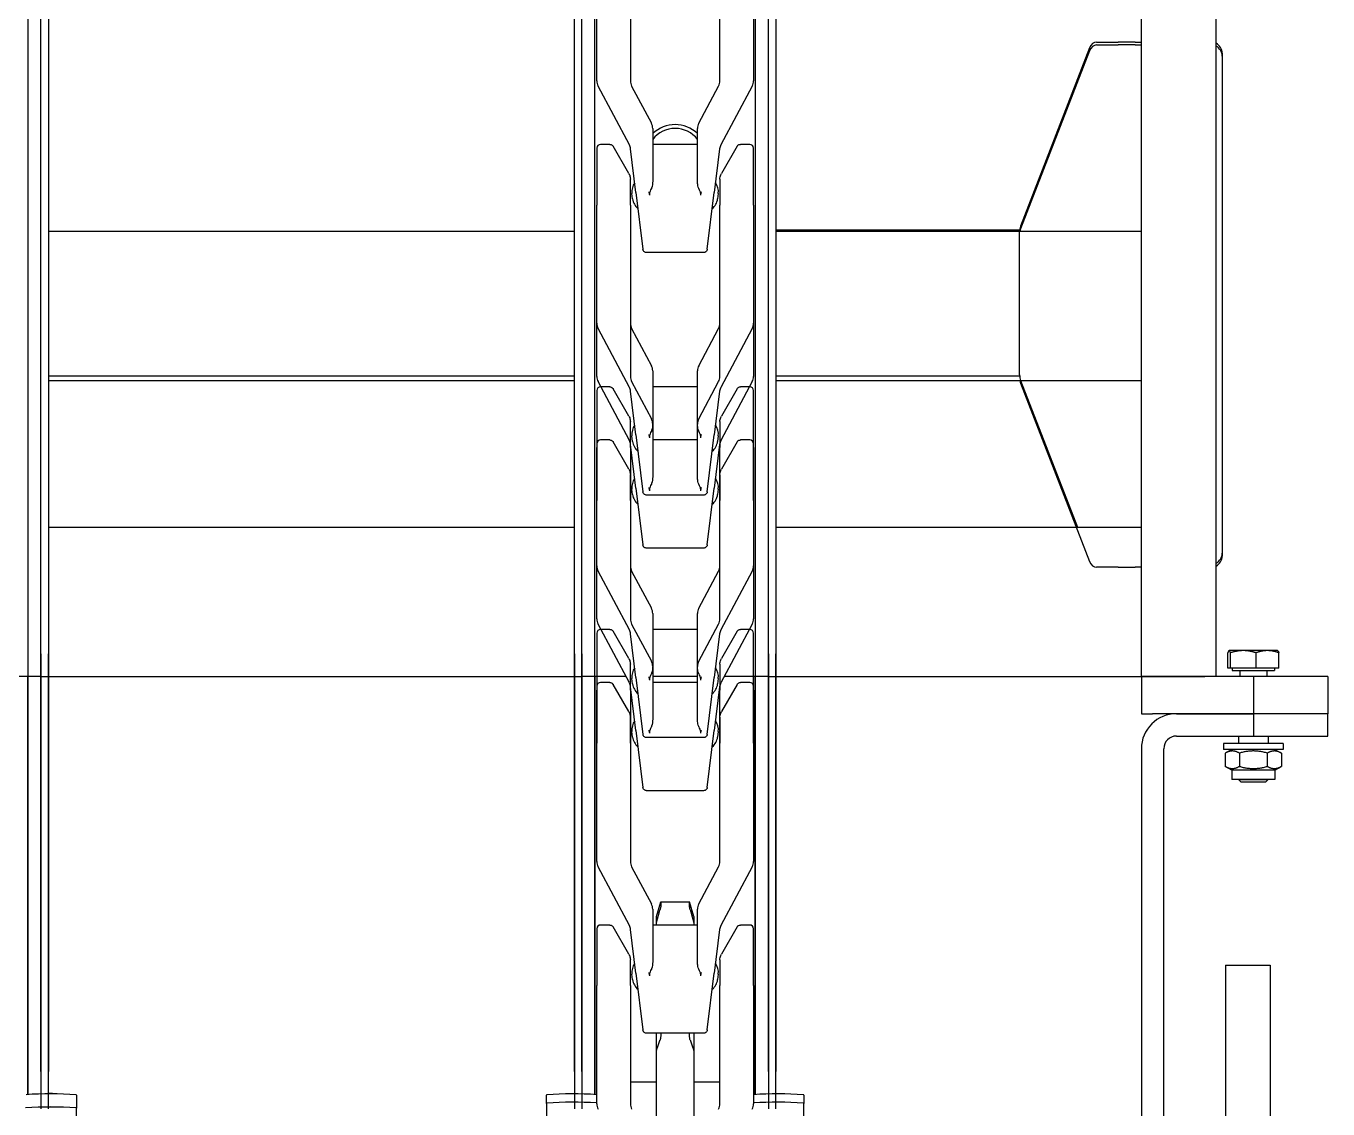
# Model space of a CAD drawing. Extents: x -3873 to 164127, y 7129 to 96529.
# Drawn here: x 43170.5 to 43519.5, y 38442.8 to 38733 of the extents above; entities that cross this region are included whole.
import ezdxf

# ---------------------------------------------------------------- set-up
doc = ezdxf.new("R2010")
doc.units = 0
doc.layers.add('LAYOUT', color=90, linetype='CONTINUOUS')
doc.layers.add('LAYOUT-KROMEKA', color=1, linetype='CONTINUOUS')

# ---------------------------------------------------------------- blocks, each defined once
blk = doc.blocks.new('A$Ccf7c2aec')
at = {"layer": 'LAYOUT-KROMEKA'}
for p, q in [((281.4, 574.6), (281.4, 582.89)), ((1840.63, 574.6), (169.51, 574.6)), ((169.51, 574.6), (281.4, 574.6)), ((281.4, 571.1), (281.4, 574.6)), ((287.4, 571.1), (165.51, 571.1)), ((165.51, 569.1), (287.4, 569.1)), ((175.51, 571.1), (1836.63, 571.1)), ((1836.63, 569.1), (175.51, 569.1)), ((281.4, 571.1), (287.4, 571.1)), ((281.4, 571.1), (281.4, 569.1)), ((281.4, 569.1), (281.4, 428.1)), ((287.4, 569.1), (281.4, 569.1)), ((321.4, 569.1), (321.4, 428.1)), ((360.63, 428.1), (360.63, 569.1)), ((361.84, 428.1), (361.84, 569.1)), ((400.63, 428.1), (400.63, 569.1)), ((104.84, 561.6), (165.67, 561.6)), ((169.16, 561.6), (165.67, 561.6)), ((166.94, 435.6), (104.84, 435.6)), ((166.94, 435.6), (169.16, 435.6)), ((287.4, 428.1), (165.51, 428.1)), ((287.4, 426.1), (165.51, 426.1)), ((175.51, 428.1), (1836.63, 428.1)), ((175.51, 426.1), (1836.63, 426.1)), ((281.4, 428.1), (287.4, 428.1)), ((281.4, 428.1), (281.4, 426.1)), ((287.4, 426.1), (281.4, 426.1)), ((281.4, 422.6), (281.4, 426.1)), ((169.51, 422.6), (1840.63, 422.6)), ((281.4, 422.6), (169.51, 422.6)), ((281.4, 414.31), (281.4, 422.6)), ((166.8, 422.1), (198.5, 422.1)), ((213.75, 422.1), (198.5, 422.1)), ((214.62, 413.36), (230.39, 421.75)), ((214.75, 418.59), (214.75, 421.1)), ((231.8, 422.1), (263.5, 422.1)), ((246.03, 422.1), (277.73, 422.1)), ((278.75, 422.1), (263.5, 422.1)), ((292.98, 422.1), (277.73, 422.1)), ((279.62, 413.36), (295.39, 421.75)), ((279.75, 418.59), (279.75, 421.1)), ((293.85, 413.36), (309.62, 421.75)), ((293.98, 418.59), (293.98, 421.1)), ((296.8, 422.1), (328.5, 422.1)), ((311.03, 422.1), (342.73, 422.1)), ((343.75, 422.1), (328.5, 422.1)), ((357.98, 422.1), (342.73, 422.1)), ((344.62, 413.36), (360.39, 421.75)), ((344.75, 418.59), (344.75, 421.1)), ((358.85, 413.36), (374.62, 421.75)), ((358.98, 418.59), (358.98, 421.1)), ((361.8, 422.1), (393.5, 422.1)), ((376.03, 422.1), (407.73, 422.1)), ((422.98, 422.1), (407.73, 422.1)), ((423.85, 413.36), (439.62, 421.75)), ((423.98, 418.59), (423.98, 421.1)), ((441.03, 422.1), (472.73, 422.1)), ((206.95, 413.5), (214.25, 417.72)), ((271.95, 413.5), (279.25, 417.72)), ((286.18, 413.5), (293.48, 417.72)), ((336.95, 413.5), (344.25, 417.72)), ((351.18, 413.5), (358.48, 417.72)), ((416.18, 413.5), (423.48, 417.72)), ((198.5, 413.1), (166.8, 413.1)), ((172.75, 413.1), (172.75, 406.1)), ((198.5, 413.1), (205.45, 413.1)), ((200.13, 412.49), (201.61, 412.67)), ((201.88, 411.6), (213.57, 413.03)), ((230.39, 412.75), (220.43, 407.45)), ((263.5, 413.1), (231.8, 413.1)), ((277.73, 413.1), (246.03, 413.1)), ((263.5, 413.1), (270.45, 413.1)), ((265.13, 412.49), (266.61, 412.67)), ((266.88, 411.6), (278.57, 413.03)), ((277.73, 413.1), (284.68, 413.1)), ((279.36, 412.49), (280.84, 412.67)), ((281.11, 411.6), (292.81, 413.03)), ((295.39, 412.75), (285.43, 407.45)), ((328.5, 413.1), (296.8, 413.1)), ((309.62, 412.75), (299.66, 407.45)), ((342.73, 413.1), (311.03, 413.1)), ((328.5, 413.1), (335.45, 413.1)), ((330.13, 412.49), (331.61, 412.67)), ((331.88, 411.6), (343.57, 413.03)), ((342.73, 413.1), (349.68, 413.1)), ((344.36, 412.49), (345.84, 412.67)), ((346.11, 411.6), (357.81, 413.03)), ((360.39, 412.75), (350.43, 407.45)), ((393.5, 413.1), (361.8, 413.1)), ((374.62, 412.75), (364.66, 407.45)), ((407.73, 413.1), (376.03, 413.1)), ((407.73, 413.1), (414.68, 413.1)), ((409.36, 412.49), (410.84, 412.67)), ((411.11, 411.6), (422.81, 413.03)), ((439.62, 412.75), (429.66, 407.45)), ((472.73, 413.1), (441.03, 413.1)), ((185.75, 393.47), (185.75, 408.73)), ((201.88, 411.6), (186.63, 409.73)), ((250.75, 393.47), (250.75, 408.73)), ((266.88, 411.6), (251.63, 409.73)), ((264.98, 393.47), (264.98, 408.73)), ((281.11, 411.6), (265.86, 409.73)), ((315.75, 393.47), (315.75, 408.73)), ((331.88, 411.6), (316.63, 409.73)), ((329.98, 393.47), (329.98, 408.73)), ((346.11, 411.6), (330.86, 409.73)), ((394.98, 393.47), (394.98, 408.73)), ((411.11, 411.6), (395.86, 409.73)), ((163.04, 406.1), (178.13, 406.1)), ((178.13, 406.1), (181.14, 406.1)), ((181.14, 406.1), (185.75, 406.1)), ((185.75, 404.95), (185.05, 404.95)), ((219.02, 407.1), (204.9, 407.1)), ((214.75, 395.1), (214.75, 407.1)), ((214.75, 406.1), (215.39, 406.1)), ((215.39, 406.1), (217, 406.1)), ((217, 406.1), (221, 404.95)), ((221, 404.95), (219.7, 404.95)), ((221, 404.95), (221, 397.25)), ((284.02, 407.1), (269.9, 407.1)), ((279.75, 395.1), (279.75, 407.1)), ((281.4, 395.1), (281.4, 407.1)), ((298.25, 407.1), (284.13, 407.1)), ((293.98, 395.1), (293.98, 407.1)), ((349.02, 407.1), (334.9, 407.1)), ((344.75, 395.1), (344.75, 407.1)), ((363.25, 407.1), (349.13, 407.1)), ((358.98, 395.1), (358.98, 407.1)), ((428.25, 407.1), (414.13, 407.1)), ((423.98, 395.1), (423.98, 407.1)), ((178.13, 396.1), (163.04, 396.1)), ((172.75, 396.1), (172.75, 389.1)), ((181.14, 396.1), (178.13, 396.1)), ((185.75, 396.1), (181.14, 396.1)), ((185.05, 397.25), (185.75, 397.25)), ((204.9, 395.1), (219.02, 395.1)), ((215.39, 396.1), (214.75, 396.1)), ((217, 396.1), (215.39, 396.1)), ((217, 396.1), (221, 397.25)), ((219.7, 397.25), (221, 397.25)), ((220.43, 394.75), (230.39, 389.45)), ((269.9, 395.1), (284.02, 395.1)), ((284.13, 395.1), (298.25, 395.1)), ((285.43, 394.75), (295.39, 389.45)), ((299.66, 394.75), (309.62, 389.45)), ((334.9, 395.1), (349.02, 395.1)), ((349.13, 395.1), (363.25, 395.1)), ((350.43, 394.75), (360.39, 389.45)), ((364.66, 394.75), (374.62, 389.45)), ((414.13, 395.1), (428.25, 395.1)), ((429.66, 394.75), (439.62, 389.45)), ((186.63, 392.47), (201.88, 390.6)), ((251.63, 392.47), (266.88, 390.6)), ((265.86, 392.47), (281.11, 390.6)), ((316.63, 392.47), (331.88, 390.6)), ((330.86, 392.47), (346.11, 390.6)), ((395.86, 392.47), (411.11, 390.6)), ((166.8, 389.1), (198.5, 389.1)), ((205.45, 389.1), (198.5, 389.1)), ((201.61, 389.53), (200.13, 389.71)), ((213.57, 389.17), (201.88, 390.6)), ((214.25, 384.48), (206.95, 388.7)), ((230.39, 380.45), (214.62, 388.84)), ((231.8, 389.1), (263.5, 389.1)), ((246.03, 389.1), (277.73, 389.1)), ((270.45, 389.1), (263.5, 389.1)), ((266.61, 389.53), (265.13, 389.71)), ((278.57, 389.17), (266.88, 390.6)), ((279.25, 384.48), (271.95, 388.7)), ((284.68, 389.1), (277.73, 389.1)), ((280.84, 389.53), (279.36, 389.71)), ((295.39, 380.45), (279.62, 388.84)), ((292.81, 389.17), (281.11, 390.6)), ((281.4, 379.6), (281.4, 387.89)), ((293.48, 384.48), (286.18, 388.7)), ((309.62, 380.45), (293.85, 388.84)), ((296.8, 389.1), (328.5, 389.1)), ((311.03, 389.1), (342.73, 389.1)), ((335.45, 389.1), (328.5, 389.1)), ((331.61, 389.53), (330.13, 389.71)), ((343.57, 389.17), (331.88, 390.6)), ((344.25, 384.48), (336.95, 388.7)), ((349.68, 389.1), (342.73, 389.1)), ((345.84, 389.53), (344.36, 389.71)), ((360.39, 380.45), (344.62, 388.84)), ((357.81, 389.17), (346.11, 390.6)), ((358.48, 384.48), (351.18, 388.7)), ((374.62, 380.45), (358.85, 388.84)), ((361.8, 389.1), (393.5, 389.1)), ((376.03, 389.1), (407.73, 389.1)), ((414.68, 389.1), (407.73, 389.1)), ((410.84, 389.53), (409.36, 389.71)), ((422.81, 389.17), (411.11, 390.6)), ((423.48, 384.48), (416.18, 388.7)), ((439.62, 380.45), (423.85, 388.84)), ((441.03, 389.1), (472.73, 389.1)), ((214.75, 381.1), (214.75, 383.61)), ((279.75, 381.1), (279.75, 383.61)), ((293.98, 381.1), (293.98, 383.61)), ((344.75, 381.1), (344.75, 383.61)), ((358.98, 381.1), (358.98, 383.61)), ((423.98, 381.1), (423.98, 383.61)), ((198.5, 380.1), (166.8, 380.1)), ((1840.63, 379.6), (169.51, 379.6)), ((169.51, 379.6), (281.4, 379.6)), ((198.5, 380.1), (213.75, 380.1)), ((263.5, 380.1), (231.8, 380.1)), ((277.73, 380.1), (246.03, 380.1)), ((263.5, 380.1), (278.75, 380.1)), ((277.73, 380.1), (292.98, 380.1)), ((281.4, 376.1), (281.4, 379.6)), ((328.5, 380.1), (296.8, 380.1)), ((342.73, 380.1), (311.03, 380.1)), ((328.5, 380.1), (343.75, 380.1)), ((342.73, 380.1), (357.98, 380.1)), ((393.5, 380.1), (361.8, 380.1)), ((407.73, 380.1), (376.03, 380.1)), ((407.73, 380.1), (422.98, 380.1)), ((472.73, 380.1), (441.03, 380.1)), ((287.4, 376.1), (165.51, 376.1)), ((165.51, 374.1), (287.4, 374.1)), ((175.51, 376.1), (1836.63, 376.1)), ((1836.63, 374.1), (175.51, 374.1)), ((281.4, 376.1), (287.4, 376.1)), ((281.4, 376.1), (281.4, 374.1)), ((281.4, 374.1), (281.4, 276.1)), ((287.4, 374.1), (281.4, 374.1)), ((321.4, 374.1), (321.4, 276.1)), ((360.63, 276.1), (360.63, 374.1)), ((361.84, 308.73), (361.84, 374.1)), ((400.63, 276.1), (400.63, 374.1)), ((400.96, 308.73), (400.96, 374.1)), ((104.84, 366.6), (166.94, 366.6)), ((169.16, 366.6), (166.94, 366.6)), ((359.96, 308.48), (312.19, 290.01)), ((360.73, 308.48), (321.4, 293.27)), ((362.17, 308.74), (400.63, 308.74)), ((449.07, 290.01), (401.31, 308.48)), ((449.84, 290.01), (402.07, 308.48)), ((310.63, 282.33), (310.63, 288.15)), ((450.63, 288.15), (450.63, 282.33)), ((451.4, 288.15), (451.4, 282.33)), ((310.63, 282.33), (310.63, 277.81)), ((450.63, 277.81), (450.63, 282.33)), ((451.4, 277.81), (451.4, 282.33)), ((262, 276.1), (22, 276.1)), ((281.4, 276.1), (271.4, 276.1)), ((271.4, 276.1), (271.4, 273.1)), ((281.4, 276.1), (1830.63, 276.1)), ((281.4, 273.1), (281.4, 276.1)), ((281.4, 276.1), (281.4, 273.1)), ((310.63, 276.1), (310.63, 277.81)), ((450.63, 277.81), (450.63, 276.1)), ((451.4, 277.81), (451.4, 276.1)), ((271.4, 246.1), (271.4, 273.1)), ((281.4, 273.1), (281.4, 259.1)), ((281.4, 246.1), (281.4, 273.1)), ((22, 270.1), (262, 270.1)), ((265.4, 266.7), (265.4, 246.1)), ((271.4, 266.7), (271.4, 246.1)), ((281.4, 256.1), (1830.63, 256.1)), ((204, 253.6), (161, 253.6)), ((204, 253.6), (204, 241.6)), ((253.8, 240.3), (253.8, 251.9)), ((256.3, 251.9), (253.8, 251.9)), ((256.3, 251.9), (257.28, 253.61)), ((256.3, 240.3), (256.3, 251.9)), ((260.82, 253.61), (257.28, 253.61)), ((261.8, 251.9), (260.82, 253.61)), ((261.8, 238.1), (261.8, 254.1)), ((263.4, 254.1), (261.8, 254.1)), ((263.4, 238.1), (263.4, 254.1)), ((283, 251.8), (283, 240.4)), ((283.6, 251.8), (283, 251.8)), ((283.6, 252.21), (283.6, 252.93)), ((283.6, 252.93), (287.72, 252.93)), ((283.6, 252.21), (287.72, 252.21)), ((283.6, 245.38), (283.6, 252.21)), ((288.3, 252.6), (288.28, 252.63)), ((288.3, 252.57), (288.3, 252.6)), ((288.3, 248.79), (288.3, 252.57)), ((447.63, 254.46), (313.63, 254.46)), ((448.4, 254.46), (314.4, 254.46)), ((253, 249.33), (253.77, 250.1)), ((253, 242.87), (253, 249.33)), ((253.77, 250.1), (253.77, 242.1)), ((253.8, 250.1), (253.77, 250.1)), ((260.82, 249.85), (257.28, 249.85)), ((265.4, 250.1), (263.4, 250.1)), ((283, 249.76), (281.4, 249.76)), ((288.3, 242.32), (288.3, 248.79)), ((265.4, 246.1), (265.4, 226.1)), ((271.4, 246.1), (265.4, 246.1)), ((281.4, 246.1), (271.4, 246.1)), ((271.4, 226.1), (271.4, 246.1)), ((271.4, 226.1), (271.4, 246.1)), ((281.4, 226.1), (281.4, 246.1)), ((283.6, 245.38), (287.72, 245.38)), ((283.6, 239.27), (283.6, 245.38)), ((204, 241.6), (161, 241.6)), ((253, 242.87), (253.77, 242.1)), ((253.8, 242.1), (253.77, 242.1)), ((260.82, 242.35), (257.28, 242.35)), ((265.4, 242.1), (263.4, 242.1)), ((283, 242.44), (281.4, 242.44)), ((288.3, 239.6), (288.3, 242.32)), ((256.3, 240.3), (253.8, 240.3)), ((256.3, 240.3), (257.28, 238.59)), ((260.82, 238.59), (257.28, 238.59)), ((261.8, 240.3), (260.82, 238.59)), ((263.4, 238.1), (261.8, 238.1)), ((283.6, 240.4), (283, 240.4)), ((283.6, 239.27), (287.72, 239.27)), ((288.3, 239.6), (288.28, 239.57)), ((265.4, 226.1), (271.4, 226.1)), ((281.4, 226.1), (271.4, 226.1))]:
    blk.add_line(p, q, dxfattribs=at)
for centre, radius, start, end in [((71.38, 568.6), 98.12, 355.9636, 3.7982), ((169.16, 561.7), 0.1, 270, 355.9636), ((169.16, 435.5), 0.1, 4.0364, 90), ((71.38, 428.6), 98.12, 356.2018, 4.0364), ((166.8, 419.1), 3, 90, 118), ((213.75, 421.1), 1, 0, 90), ((231.8, 419.1), 3, 90, 118), ((278.75, 421.1), 1, 0, 90), ((292.98, 421.1), 1, 0, 90), ((296.8, 419.1), 3, 90, 118), ((311.03, 419.1), 3, 90, 118), ((343.75, 421.1), 1, 0, 90), ((357.98, 421.1), 1, 0, 90), ((361.8, 419.1), 3, 90, 118), ((376.03, 419.1), 3, 90, 118), ((422.98, 421.1), 1, 0, 90), ((441.03, 419.1), 3, 90, 118), ((166.8, 410.1), 3, 90, 118), ((200.61, 408.52), 4, 96.9958, 140.527), ((202.09, 408.7), 4, 53.4646, 96.9958), ((213.21, 416.01), 3, 276.9958, 298), ((231.8, 410.1), 3, 90, 118), ((265.61, 408.52), 4, 96.9958, 140.527), ((267.09, 408.7), 4, 53.4646, 96.9958), ((279.85, 408.52), 4, 96.9958, 140.527), ((278.21, 416.01), 3, 276.9958, 298), ((281.33, 408.7), 4, 53.4646, 96.9958), ((292.44, 416.01), 3, 276.9958, 298), ((296.8, 410.1), 3, 90, 118), ((311.03, 410.1), 3, 90, 118), ((330.61, 408.52), 4, 96.9958, 140.527), ((332.09, 408.7), 4, 53.4646, 96.9958), ((344.85, 408.52), 4, 96.9958, 140.527), ((343.21, 416.01), 3, 276.9958, 298), ((346.33, 408.7), 4, 53.4646, 96.9958), ((357.44, 416.01), 3, 276.9958, 298), ((361.8, 410.1), 3, 90, 118), ((376.03, 410.1), 3, 90, 118), ((409.85, 408.52), 4, 96.9958, 140.527), ((411.33, 408.7), 4, 53.4646, 96.9958), ((422.44, 416.01), 3, 276.9958, 298), ((441.03, 410.1), 3, 90, 118), ((219.02, 410.1), 3, 270, 298), ((284.02, 410.1), 3, 270, 298), ((298.25, 410.1), 3, 270, 298), ((349.02, 410.1), 3, 270, 298), ((363.25, 410.1), 3, 270, 298), ((420.63, 401.1), 7.62, 308.0567, 51.9433), ((420.63, 401.1), 8.65, 316.0809, 43.9191), ((428.25, 410.1), 3, 270, 298), ((219.02, 392.1), 3, 62, 90), ((284.02, 392.1), 3, 62, 90), ((298.25, 392.1), 3, 62, 90), ((349.02, 392.1), 3, 62, 90), ((363.25, 392.1), 3, 62, 90), ((428.25, 392.1), 3, 62, 90), ((200.61, 393.68), 4, 219.473, 263.0042), ((265.61, 393.68), 4, 219.473, 263.0042), ((279.85, 393.68), 4, 219.473, 263.0042), ((330.61, 393.68), 4, 219.473, 263.0042), ((344.85, 393.68), 4, 219.473, 263.0042), ((409.85, 393.68), 4, 219.473, 263.0042), ((166.8, 392.1), 3, 242, 270), ((202.09, 393.5), 4, 263.0042, 306.5354), ((213.21, 386.19), 3, 62, 83.0042), ((231.8, 392.1), 3, 242, 270), ((267.09, 393.5), 4, 263.0042, 306.5354), ((278.21, 386.19), 3, 62, 83.0042), ((281.33, 393.5), 4, 263.0042, 306.5354), ((292.44, 386.19), 3, 62, 83.0042), ((296.8, 392.1), 3, 242, 270), ((311.03, 392.1), 3, 242, 270), ((332.09, 393.5), 4, 263.0042, 306.5354), ((343.21, 386.19), 3, 62, 83.0042), ((346.33, 393.5), 4, 263.0042, 306.5354), ((357.44, 386.19), 3, 62, 83.0042), ((361.8, 392.1), 3, 242, 270), ((376.03, 392.1), 3, 242, 270), ((411.33, 393.5), 4, 263.0042, 306.5354), ((422.44, 386.19), 3, 62, 83.0042), ((441.03, 392.1), 3, 242, 270), ((166.8, 383.1), 3, 242, 270), ((213.75, 381.1), 1, 270, 0), ((231.8, 383.1), 3, 242, 270), ((278.75, 381.1), 1, 270, 0), ((292.98, 381.1), 1, 270, 0), ((296.8, 383.1), 3, 242, 270), ((311.03, 383.1), 3, 242, 270), ((343.75, 381.1), 1, 270, 0), ((357.98, 381.1), 1, 270, 0), ((361.8, 383.1), 3, 242, 270), ((376.03, 383.1), 3, 242, 270), ((422.98, 381.1), 1, 270, 0), ((441.03, 383.1), 3, 242, 270), ((71.38, 373.6), 98.12, 355.9636, 3.7982), ((169.16, 366.7), 0.1, 270, 355.9636), ((262, 266.7), 9.4, 0, 90), ((262, 266.7), 3.4, 0, 90), ((313.63, 257.46), 3, 206.9534, 270), ((314.4, 257.46), 3, 206.9534, 270), ((447.63, 257.46), 3, 270, 333.0466), ((448.4, 257.46), 3, 270, 333.0466)]:
    blk.add_arc(centre, radius, start, end, dxfattribs=at)
for centre, major_axis, ratio, start_param, end_param in [((78.49, 568.6), (0, 98.12), 0.891583, 4.641941, 4.780522), ((78.49, 568.6), (0, -98.13), 0.891583, 1.500348, 1.638929), ((165.31, 568.6), (0, -4.82), 0.891583, 1.340161, 1.801431), ((165.67, 561.7), (0, -0.1), 0.891583, 0, 1.500348), ((165.67, 561.7), (-0.0079, -0.0996), 0.892606, 0.070448, 1.570796), ((166.94, 435.5), (0, 0.1), 0.931065, 4.782837, 6.283185), ((166.94, 435.5), (-0.0076, 0.0997), 0.931726, 4.712389, 6.212737), ((75.9, 428.6), (0, -98.13), 0.931065, 1.504506, 1.641245), ((75.9, 428.6), (0, 98.13), 0.931065, 4.646098, 4.782837), ((75.9, 373.6), (0, 98.12), 0.931065, 4.641941, 4.77868), ((75.9, 373.6), (0, -98.12), 0.931065, 1.500348, 1.637087), ((166.94, 366.7), (0, -0.1), 0.931065, 0, 1.500348), ((166.94, 366.7), (-0.0076, -0.0997), 0.931726, 0.070448, 1.570796), ((361.4, 306.62), (3, 0), 0.707107, 1.829285, 2.071318), ((362.17, 306.62), (3, 0), 0.707107, 1.570796, 2.071318), ((400.63, 306.62), (3, 0), 0.707107, 1.070274, 1.570796), ((399.87, 306.62), (3, 0), 0.707107, 1.070274, 1.312307), ((313.63, 288.15), (-3, 0), 0.707107, 5.212911, 6.283185), ((447.63, 288.15), (3, 0), 0.707107, 0, 1.070274), ((448.4, 288.15), (3, 0), 0.707107, 0, 1.070274)]:
    blk.add_ellipse(centre, major_axis=major_axis, ratio=ratio, start_param=start_param, end_param=end_param, dxfattribs=at)
for points, knots in [([(214.75, 418.59), (214.75, 418.48), (214.73, 418.36), (214.66, 418.16), (214.61, 418.06), (214.48, 417.89), (214.39, 417.81), (214.29, 417.74), (214.27, 417.73), (214.25, 417.72)], [0.0000243, 0.0000243, 0.0000243, 0.0000243, 0.0328926, 0.0328926, 0.0653838, 0.0653838, 0.0978897, 0.0978897, 0.1042618, 0.1042618, 0.1042618, 0.1042618]), ([(279.75, 418.59), (279.75, 418.48), (279.73, 418.36), (279.66, 418.16), (279.61, 418.06), (279.48, 417.89), (279.39, 417.81), (279.29, 417.74), (279.27, 417.73), (279.25, 417.72)], [0.0000243, 0.0000243, 0.0000243, 0.0000243, 0.0328926, 0.0328926, 0.0653838, 0.0653838, 0.0978897, 0.0978897, 0.1042618, 0.1042618, 0.1042618, 0.1042618]), ([(293.98, 418.59), (293.98, 418.48), (293.96, 418.36), (293.89, 418.16), (293.84, 418.06), (293.71, 417.89), (293.63, 417.81), (293.52, 417.74), (293.5, 417.73), (293.48, 417.72)], [0.0000243, 0.0000243, 0.0000243, 0.0000243, 0.0328926, 0.0328926, 0.0653838, 0.0653838, 0.0978897, 0.0978897, 0.1042618, 0.1042618, 0.1042618, 0.1042618]), ([(344.75, 418.59), (344.75, 418.48), (344.73, 418.36), (344.66, 418.16), (344.61, 418.06), (344.48, 417.89), (344.39, 417.81), (344.29, 417.74), (344.27, 417.73), (344.25, 417.72)], [0.0000243, 0.0000243, 0.0000243, 0.0000243, 0.0328926, 0.0328926, 0.0653838, 0.0653838, 0.0978897, 0.0978897, 0.1042618, 0.1042618, 0.1042618, 0.1042618]), ([(358.98, 418.59), (358.98, 418.48), (358.96, 418.36), (358.89, 418.16), (358.84, 418.06), (358.71, 417.89), (358.63, 417.81), (358.52, 417.74), (358.5, 417.73), (358.48, 417.72)], [0.0000243, 0.0000243, 0.0000243, 0.0000243, 0.0328926, 0.0328926, 0.0653838, 0.0653838, 0.0978897, 0.0978897, 0.1042618, 0.1042618, 0.1042618, 0.1042618]), ([(423.98, 418.59), (423.98, 418.48), (423.96, 418.36), (423.89, 418.16), (423.84, 418.06), (423.71, 417.89), (423.63, 417.81), (423.52, 417.74), (423.5, 417.73), (423.48, 417.72)], [0.0000243, 0.0000243, 0.0000243, 0.0000243, 0.0328926, 0.0328926, 0.0653838, 0.0653838, 0.0978897, 0.0978897, 0.1042618, 0.1042618, 0.1042618, 0.1042618]), ([(206.95, 413.5), (206.64, 413.32), (206.29, 413.2), (205.94, 413.14), (205.85, 413.13), (205.75, 413.11), (205.66, 413.11), (205.59, 413.1), (205.52, 413.1), (205.45, 413.1)], [0, 0, 0, 0, 0.684637, 0.684637, 0.684637, 0.86523, 0.86523, 0.86523, 1, 1, 1, 1]), ([(271.95, 413.5), (271.64, 413.32), (271.29, 413.2), (270.94, 413.14), (270.85, 413.13), (270.75, 413.11), (270.66, 413.11), (270.59, 413.1), (270.52, 413.1), (270.45, 413.1)], [0, 0, 0, 0, 0.684637, 0.684637, 0.684637, 0.86523, 0.86523, 0.86523, 1, 1, 1, 1]), ([(286.18, 413.5), (285.87, 413.32), (285.53, 413.2), (285.17, 413.14), (285.08, 413.13), (284.99, 413.11), (284.89, 413.11), (284.82, 413.1), (284.75, 413.1), (284.68, 413.1)], [0, 0, 0, 0, 0.684637, 0.684637, 0.684637, 0.86523, 0.86523, 0.86523, 1, 1, 1, 1]), ([(336.95, 413.5), (336.64, 413.32), (336.29, 413.2), (335.94, 413.14), (335.85, 413.13), (335.75, 413.11), (335.66, 413.11), (335.59, 413.1), (335.52, 413.1), (335.45, 413.1)], [0, 0, 0, 0, 0.684637, 0.684637, 0.684637, 0.86523, 0.86523, 0.86523, 1, 1, 1, 1]), ([(351.18, 413.5), (350.87, 413.32), (350.53, 413.2), (350.17, 413.14), (350.08, 413.13), (349.99, 413.11), (349.89, 413.11), (349.82, 413.1), (349.75, 413.1), (349.68, 413.1)], [0, 0, 0, 0, 0.684637, 0.684637, 0.684637, 0.86523, 0.86523, 0.86523, 1, 1, 1, 1]), ([(416.18, 413.5), (415.87, 413.32), (415.53, 413.2), (415.17, 413.14), (415.08, 413.13), (414.99, 413.11), (414.89, 413.11), (414.82, 413.1), (414.75, 413.1), (414.68, 413.1)], [0, 0, 0, 0, 0.684637, 0.684637, 0.684637, 0.86523, 0.86523, 0.86523, 1, 1, 1, 1]), ([(185.75, 408.73), (185.75, 408.84), (185.77, 408.95), (185.84, 409.16), (185.89, 409.25), (186.02, 409.43), (186.1, 409.5), (186.28, 409.62), (186.38, 409.67), (186.51, 409.7), (186.53, 409.71), (186.57, 409.72), (186.58, 409.72), (186.6, 409.72), (186.6, 409.72), (186.61, 409.72), (186.62, 409.72), (186.62, 409.73), (186.62, 409.73), (186.62, 409.73), (186.63, 409.73), (186.63, 409.73), (186.63, 409.73), (186.63, 409.73), (186.63, 409.73), (186.63, 409.73), (186.63, 409.73), (186.63, 409.73), (186.63, 409.73), (186.63, 409.73), (186.63, 409.73), (186.63, 409.73)], [0.0000031, 0.0000031, 0.0000031, 0.0000031, 0.0324341, 0.0324341, 0.064942, 0.064942, 0.0974473, 0.0974473, 0.1299526, 0.1299526, 0.137103, 0.137103, 0.1406951, 0.1406951, 0.1424933, 0.1424933, 0.1433926, 0.1433926, 0.1438423, 0.1438423, 0.1440672, 0.1440672, 0.1441796, 0.1441796, 0.1442358, 0.1442358, 0.1442639, 0.1442639, 0.144278, 0.144278, 0.1443562, 0.1443562, 0.1443562, 0.1443562]), ([(250.75, 408.73), (250.75, 408.84), (250.77, 408.95), (250.84, 409.16), (250.89, 409.25), (251.02, 409.43), (251.1, 409.5), (251.28, 409.62), (251.38, 409.67), (251.51, 409.7), (251.53, 409.71), (251.57, 409.72), (251.58, 409.72), (251.6, 409.72), (251.6, 409.72), (251.61, 409.72), (251.62, 409.72), (251.62, 409.73), (251.62, 409.73), (251.62, 409.73), (251.63, 409.73), (251.63, 409.73), (251.63, 409.73), (251.63, 409.73), (251.63, 409.73), (251.63, 409.73), (251.63, 409.73), (251.63, 409.73), (251.63, 409.73), (251.63, 409.73), (251.63, 409.73), (251.63, 409.73)], [0.0000031, 0.0000031, 0.0000031, 0.0000031, 0.0324341, 0.0324341, 0.064942, 0.064942, 0.0974473, 0.0974473, 0.1299526, 0.1299526, 0.137103, 0.137103, 0.1406951, 0.1406951, 0.1424933, 0.1424933, 0.1433926, 0.1433926, 0.1438423, 0.1438423, 0.1440672, 0.1440672, 0.1441796, 0.1441796, 0.1442358, 0.1442358, 0.1442639, 0.1442639, 0.144278, 0.144278, 0.14432, 0.14432, 0.14432, 0.14432]), ([(264.98, 408.73), (264.98, 408.84), (265, 408.95), (265.07, 409.16), (265.12, 409.25), (265.25, 409.43), (265.34, 409.5), (265.52, 409.62), (265.62, 409.67), (265.74, 409.7), (265.77, 409.71), (265.8, 409.72), (265.81, 409.72), (265.83, 409.72), (265.84, 409.72), (265.85, 409.72), (265.85, 409.72), (265.85, 409.73), (265.86, 409.73), (265.86, 409.73), (265.86, 409.73), (265.86, 409.73), (265.86, 409.73), (265.86, 409.73), (265.86, 409.73), (265.86, 409.73), (265.86, 409.73), (265.86, 409.73), (265.86, 409.73), (265.86, 409.73), (265.86, 409.73), (265.86, 409.73)], [0.0000031, 0.0000031, 0.0000031, 0.0000031, 0.0324341, 0.0324341, 0.064942, 0.064942, 0.0974473, 0.0974473, 0.1299526, 0.1299526, 0.137103, 0.137103, 0.1406951, 0.1406951, 0.1424933, 0.1424933, 0.1433926, 0.1433926, 0.1438423, 0.1438423, 0.1440672, 0.1440672, 0.1441796, 0.1441796, 0.1442358, 0.1442358, 0.1442639, 0.1442639, 0.144278, 0.144278, 0.1443158, 0.1443158, 0.1443158, 0.1443158]), ([(315.75, 408.73), (315.75, 408.84), (315.77, 408.95), (315.84, 409.16), (315.89, 409.25), (316.02, 409.43), (316.1, 409.5), (316.28, 409.62), (316.38, 409.67), (316.51, 409.7), (316.53, 409.71), (316.57, 409.72), (316.58, 409.72), (316.6, 409.72), (316.6, 409.72), (316.61, 409.72), (316.62, 409.72), (316.62, 409.73), (316.62, 409.73), (316.62, 409.73), (316.63, 409.73), (316.63, 409.73), (316.63, 409.73), (316.63, 409.73), (316.63, 409.73), (316.63, 409.73), (316.63, 409.73), (316.63, 409.73), (316.63, 409.73), (316.63, 409.73), (316.63, 409.73), (316.63, 409.73)], [0.0000031, 0.0000031, 0.0000031, 0.0000031, 0.0324341, 0.0324341, 0.064942, 0.064942, 0.0974473, 0.0974473, 0.1299526, 0.1299526, 0.137103, 0.137103, 0.1406951, 0.1406951, 0.1424933, 0.1424933, 0.1433926, 0.1433926, 0.1438423, 0.1438423, 0.1440672, 0.1440672, 0.1441796, 0.1441796, 0.1442358, 0.1442358, 0.1442639, 0.1442639, 0.144278, 0.144278, 0.144352, 0.144352, 0.144352, 0.144352]), ([(329.98, 408.73), (329.98, 408.84), (330, 408.95), (330.07, 409.16), (330.12, 409.25), (330.25, 409.43), (330.34, 409.5), (330.52, 409.62), (330.62, 409.67), (330.74, 409.7), (330.77, 409.71), (330.8, 409.72), (330.81, 409.72), (330.83, 409.72), (330.84, 409.72), (330.85, 409.72), (330.85, 409.72), (330.85, 409.73), (330.86, 409.73), (330.86, 409.73), (330.86, 409.73), (330.86, 409.73), (330.86, 409.73), (330.86, 409.73), (330.86, 409.73), (330.86, 409.73), (330.86, 409.73), (330.86, 409.73), (330.86, 409.73), (330.86, 409.73), (330.86, 409.73), (330.86, 409.73)], [0.0000031, 0.0000031, 0.0000031, 0.0000031, 0.0324341, 0.0324341, 0.064942, 0.064942, 0.0974473, 0.0974473, 0.1299526, 0.1299526, 0.137103, 0.137103, 0.1406951, 0.1406951, 0.1424933, 0.1424933, 0.1433926, 0.1433926, 0.1438423, 0.1438423, 0.1440672, 0.1440672, 0.1441796, 0.1441796, 0.1442358, 0.1442358, 0.1442639, 0.1442639, 0.144278, 0.144278, 0.1443647, 0.1443647, 0.1443647, 0.1443647]), ([(394.98, 408.73), (394.98, 408.84), (395, 408.95), (395.07, 409.16), (395.12, 409.25), (395.25, 409.43), (395.34, 409.5), (395.52, 409.62), (395.62, 409.67), (395.74, 409.7), (395.77, 409.71), (395.8, 409.72), (395.81, 409.72), (395.83, 409.72), (395.84, 409.72), (395.85, 409.72), (395.85, 409.72), (395.85, 409.73), (395.86, 409.73), (395.86, 409.73), (395.86, 409.73), (395.86, 409.73), (395.86, 409.73), (395.86, 409.73), (395.86, 409.73), (395.86, 409.73), (395.86, 409.73), (395.86, 409.73), (395.86, 409.73), (395.86, 409.73), (395.86, 409.73), (395.86, 409.73)], [0.0000031, 0.0000031, 0.0000031, 0.0000031, 0.0324341, 0.0324341, 0.064942, 0.064942, 0.0974473, 0.0974473, 0.1299526, 0.1299526, 0.137103, 0.137103, 0.1406951, 0.1406951, 0.1424933, 0.1424933, 0.1433926, 0.1433926, 0.1438423, 0.1438423, 0.1440672, 0.1440672, 0.1441796, 0.1441796, 0.1442358, 0.1442358, 0.1442639, 0.1442639, 0.144278, 0.144278, 0.1443394, 0.1443394, 0.1443394, 0.1443394]), ([(185.05, 404.95), (184.94, 404.95), (184.82, 404.96), (184.55, 404.99), (184.42, 405.01), (184.17, 405.06), (184.04, 405.1), (183.9, 405.14), (183.88, 405.15), (183.85, 405.16)], [0.1549528, 0.1549528, 0.1549528, 0.1549528, 0.1932464, 0.1932464, 0.23154, 0.23154, 0.2707227, 0.2707227, 0.2793508, 0.2793508, 0.2793508, 0.2793508]), ([(201.13, 407.88), (201.41, 407.95), (201.69, 408.02), (201.98, 408.09), (201.98, 408.1), (201.99, 408.1), (202, 408.1)], [0, 0, 0, 0, 0.971612, 0.971612, 0.971612, 1, 1, 1, 1]), ([(201.13, 407.88), (201.22, 407.91), (201.3, 407.92), (201.54, 407.92), (201.68, 407.89), (201.94, 407.8), (202.08, 407.75), (202.42, 407.62), (202.63, 407.54), (202.84, 407.46)], [-1.068908, -1.068908, -1.068908, -1.068908, -1.0410443, -1.0410443, -0.9974409, -0.9974409, -0.9538374, -0.9538374, -0.8852676, -0.8852676, -0.8852676, -0.8852676]), ([(204.9, 407.1), (204.32, 407.1), (203.62, 407.21), (202.98, 407.41), (202.91, 407.44), (202.84, 407.46)], [-0.3189368, -0.3189368, -0.3189368, -0.3189368, -0.1295167, -0.1295167, -0.1071311, -0.1071311, -0.1071311, -0.1071311]), ([(219.7, 404.95), (219.67, 404.95), (219.62, 404.96), (219.48, 404.99), (219.38, 405.01), (219.17, 405.06), (219.05, 405.1), (218.89, 405.14), (218.86, 405.15), (218.83, 405.16)], [0.1549528, 0.1549528, 0.1549528, 0.1549528, 0.1932464, 0.1932464, 0.23154, 0.23154, 0.2707227, 0.2707227, 0.2793508, 0.2793508, 0.2793508, 0.2793508]), ([(266.13, 407.88), (266.41, 407.95), (266.69, 408.02), (266.98, 408.09), (266.98, 408.1), (266.99, 408.1), (267, 408.1)], [0, 0, 0, 0, 0.971612, 0.971612, 0.971612, 1, 1, 1, 1]), ([(266.13, 407.88), (266.22, 407.91), (266.3, 407.92), (266.54, 407.92), (266.68, 407.89), (266.94, 407.8), (267.08, 407.75), (267.42, 407.62), (267.63, 407.54), (267.84, 407.46)], [-1.068908, -1.068908, -1.068908, -1.068908, -1.0410443, -1.0410443, -0.9974409, -0.9974409, -0.9538374, -0.9538374, -0.8852676, -0.8852676, -0.8852676, -0.8852676]), ([(269.9, 407.1), (269.32, 407.1), (268.62, 407.21), (267.98, 407.41), (267.91, 407.44), (267.84, 407.46)], [-0.3189368, -0.3189368, -0.3189368, -0.3189368, -0.1295167, -0.1295167, -0.1071311, -0.1071311, -0.1071311, -0.1071311]), ([(280.36, 407.88), (280.64, 407.95), (280.93, 408.02), (281.21, 408.09), (281.22, 408.1), (281.22, 408.1), (281.23, 408.1)], [0, 0, 0, 0, 0.971612, 0.971612, 0.971612, 1, 1, 1, 1]), ([(280.36, 407.88), (280.45, 407.91), (280.54, 407.92), (280.78, 407.92), (280.91, 407.89), (281.18, 407.8), (281.31, 407.75), (281.65, 407.62), (281.86, 407.54), (282.07, 407.46)], [-1.068908, -1.068908, -1.068908, -1.068908, -1.0410443, -1.0410443, -0.9974409, -0.9974409, -0.9538374, -0.9538374, -0.8852676, -0.8852676, -0.8852676, -0.8852676]), ([(284.13, 407.1), (283.56, 407.1), (282.86, 407.21), (282.21, 407.41), (282.14, 407.44), (282.07, 407.46)], [-0.3189368, -0.3189368, -0.3189368, -0.3189368, -0.1295167, -0.1295167, -0.1071311, -0.1071311, -0.1071311, -0.1071311]), ([(331.13, 407.88), (331.41, 407.95), (331.69, 408.02), (331.98, 408.09), (331.98, 408.1), (331.99, 408.1), (332, 408.1)], [0, 0, 0, 0, 0.971612, 0.971612, 0.971612, 1, 1, 1, 1]), ([(331.13, 407.88), (331.22, 407.91), (331.3, 407.92), (331.54, 407.92), (331.68, 407.89), (331.94, 407.8), (332.08, 407.75), (332.42, 407.62), (332.63, 407.54), (332.84, 407.46)], [-1.068908, -1.068908, -1.068908, -1.068908, -1.0410443, -1.0410443, -0.9974409, -0.9974409, -0.9538374, -0.9538374, -0.8852676, -0.8852676, -0.8852676, -0.8852676]), ([(334.9, 407.1), (334.32, 407.1), (333.62, 407.21), (332.98, 407.41), (332.91, 407.44), (332.84, 407.46)], [-0.3189368, -0.3189368, -0.3189368, -0.3189368, -0.1295167, -0.1295167, -0.1071311, -0.1071311, -0.1071311, -0.1071311]), ([(345.36, 407.88), (345.64, 407.95), (345.93, 408.02), (346.21, 408.09), (346.22, 408.1), (346.22, 408.1), (346.23, 408.1)], [0, 0, 0, 0, 0.971612, 0.971612, 0.971612, 1, 1, 1, 1]), ([(345.36, 407.88), (345.45, 407.91), (345.54, 407.92), (345.78, 407.92), (345.91, 407.89), (346.18, 407.8), (346.31, 407.75), (346.65, 407.62), (346.86, 407.54), (347.07, 407.46)], [-1.068908, -1.068908, -1.068908, -1.068908, -1.0410443, -1.0410443, -0.9974409, -0.9974409, -0.9538374, -0.9538374, -0.8852676, -0.8852676, -0.8852676, -0.8852676]), ([(349.13, 407.1), (348.56, 407.1), (347.86, 407.21), (347.21, 407.41), (347.14, 407.44), (347.07, 407.46)], [-0.3189368, -0.3189368, -0.3189368, -0.3189368, -0.1295167, -0.1295167, -0.1071311, -0.1071311, -0.1071311, -0.1071311]), ([(410.36, 407.88), (410.64, 407.95), (410.93, 408.02), (411.21, 408.09), (411.22, 408.1), (411.22, 408.1), (411.23, 408.1)], [0, 0, 0, 0, 0.971612, 0.971612, 0.971612, 1, 1, 1, 1]), ([(410.36, 407.88), (410.45, 407.91), (410.54, 407.92), (410.78, 407.92), (410.91, 407.89), (411.18, 407.8), (411.31, 407.75), (411.65, 407.62), (411.86, 407.54), (412.07, 407.46)], [-1.068908, -1.068908, -1.068908, -1.068908, -1.0410443, -1.0410443, -0.9974409, -0.9974409, -0.9538374, -0.9538374, -0.8852676, -0.8852676, -0.8852676, -0.8852676]), ([(414.13, 407.1), (413.56, 407.1), (412.86, 407.21), (412.21, 407.41), (412.14, 407.44), (412.07, 407.46)], [-0.3189368, -0.3189368, -0.3189368, -0.3189368, -0.1295167, -0.1295167, -0.1071311, -0.1071311, -0.1071311, -0.1071311]), ([(183.85, 397.04), (183.88, 397.05), (183.9, 397.06), (184.04, 397.1), (184.17, 397.14), (184.42, 397.19), (184.55, 397.21), (184.82, 397.24), (184.94, 397.25), (185.05, 397.25)], [0.3355607, 0.3355607, 0.3355607, 0.3355607, 0.3441888, 0.3441888, 0.3833716, 0.3833716, 0.4216652, 0.4216652, 0.4599587, 0.4599587, 0.4599587, 0.4599587]), ([(202.84, 394.74), (202.63, 394.66), (202.42, 394.58), (202.08, 394.45), (201.94, 394.4), (201.68, 394.31), (201.54, 394.28), (201.3, 394.28), (201.22, 394.29), (201.13, 394.32)], [0.8852676, 0.8852676, 0.8852676, 0.8852676, 0.9538374, 0.9538374, 0.9974409, 0.9974409, 1.0410443, 1.0410443, 1.068908, 1.068908, 1.068908, 1.068908]), ([(202.84, 394.74), (202.87, 394.75), (202.91, 394.76), (203.19, 394.86), (203.44, 394.92), (204.05, 395.05), (204.48, 395.1), (204.9, 395.1)], [-0.4553156, -0.4553156, -0.4553156, -0.4553156, -0.4433521, -0.4433521, -0.371047, -0.371047, -0.2439974, -0.2439974, -0.2439974, -0.2439974]), ([(218.83, 397.04), (218.86, 397.05), (218.89, 397.06), (219.05, 397.1), (219.17, 397.14), (219.38, 397.19), (219.48, 397.21), (219.62, 397.24), (219.67, 397.25), (219.7, 397.25)], [0.3355607, 0.3355607, 0.3355607, 0.3355607, 0.3441888, 0.3441888, 0.3833716, 0.3833716, 0.4216652, 0.4216652, 0.4599587, 0.4599587, 0.4599587, 0.4599587]), ([(267.84, 394.74), (267.63, 394.66), (267.42, 394.58), (267.08, 394.45), (266.94, 394.4), (266.68, 394.31), (266.54, 394.28), (266.3, 394.28), (266.22, 394.29), (266.13, 394.32)], [0.8852676, 0.8852676, 0.8852676, 0.8852676, 0.9538374, 0.9538374, 0.9974409, 0.9974409, 1.0410443, 1.0410443, 1.068908, 1.068908, 1.068908, 1.068908]), ([(267.84, 394.74), (267.87, 394.75), (267.91, 394.76), (268.19, 394.86), (268.44, 394.92), (269.05, 395.05), (269.48, 395.1), (269.9, 395.1)], [-0.4553156, -0.4553156, -0.4553156, -0.4553156, -0.4433521, -0.4433521, -0.371047, -0.371047, -0.2439974, -0.2439974, -0.2439974, -0.2439974]), ([(282.07, 394.74), (281.86, 394.66), (281.65, 394.58), (281.31, 394.45), (281.18, 394.4), (280.91, 394.31), (280.78, 394.28), (280.54, 394.28), (280.45, 394.29), (280.36, 394.32)], [0.8852676, 0.8852676, 0.8852676, 0.8852676, 0.9538374, 0.9538374, 0.9974409, 0.9974409, 1.0410443, 1.0410443, 1.068908, 1.068908, 1.068908, 1.068908]), ([(282.07, 394.74), (282.11, 394.75), (282.15, 394.76), (282.43, 394.86), (282.67, 394.92), (283.28, 395.05), (283.71, 395.1), (284.13, 395.1)], [-0.4553156, -0.4553156, -0.4553156, -0.4553156, -0.4433521, -0.4433521, -0.371047, -0.371047, -0.2439974, -0.2439974, -0.2439974, -0.2439974]), ([(332.84, 394.74), (332.63, 394.66), (332.42, 394.58), (332.08, 394.45), (331.94, 394.4), (331.68, 394.31), (331.54, 394.28), (331.3, 394.28), (331.22, 394.29), (331.13, 394.32)], [0.8852676, 0.8852676, 0.8852676, 0.8852676, 0.9538374, 0.9538374, 0.9974409, 0.9974409, 1.0410443, 1.0410443, 1.068908, 1.068908, 1.068908, 1.068908]), ([(332.84, 394.74), (332.87, 394.75), (332.91, 394.76), (333.19, 394.86), (333.44, 394.92), (334.05, 395.05), (334.48, 395.1), (334.9, 395.1)], [-0.4553156, -0.4553156, -0.4553156, -0.4553156, -0.4433521, -0.4433521, -0.371047, -0.371047, -0.2439974, -0.2439974, -0.2439974, -0.2439974]), ([(347.07, 394.74), (346.86, 394.66), (346.65, 394.58), (346.31, 394.45), (346.18, 394.4), (345.91, 394.31), (345.78, 394.28), (345.54, 394.28), (345.45, 394.29), (345.36, 394.32)], [0.8852676, 0.8852676, 0.8852676, 0.8852676, 0.9538374, 0.9538374, 0.9974409, 0.9974409, 1.0410443, 1.0410443, 1.068908, 1.068908, 1.068908, 1.068908]), ([(347.07, 394.74), (347.11, 394.75), (347.15, 394.76), (347.43, 394.86), (347.67, 394.92), (348.28, 395.05), (348.71, 395.1), (349.13, 395.1)], [-0.4553156, -0.4553156, -0.4553156, -0.4553156, -0.4433521, -0.4433521, -0.371047, -0.371047, -0.2439974, -0.2439974, -0.2439974, -0.2439974]), ([(412.07, 394.74), (411.86, 394.66), (411.65, 394.58), (411.31, 394.45), (411.18, 394.4), (410.91, 394.31), (410.78, 394.28), (410.54, 394.28), (410.45, 394.29), (410.36, 394.32)], [0.8852676, 0.8852676, 0.8852676, 0.8852676, 0.9538374, 0.9538374, 0.9974409, 0.9974409, 1.0410443, 1.0410443, 1.068908, 1.068908, 1.068908, 1.068908]), ([(412.07, 394.74), (412.11, 394.75), (412.15, 394.76), (412.43, 394.86), (412.67, 394.92), (413.28, 395.05), (413.71, 395.1), (414.13, 395.1)], [-0.4553156, -0.4553156, -0.4553156, -0.4553156, -0.4433521, -0.4433521, -0.371047, -0.371047, -0.2439974, -0.2439974, -0.2439974, -0.2439974]), ([(186.63, 392.47), (186.57, 392.48), (186.5, 392.5), (186.38, 392.53), (186.33, 392.56), (186.2, 392.63), (186.13, 392.68), (186.01, 392.79), (185.95, 392.86), (185.86, 393), (185.83, 393.07), (185.77, 393.25), (185.75, 393.36), (185.75, 393.47)], [0, 0, 0, 0, 0.0189655, 0.0189655, 0.0372722, 0.0372722, 0.062465, 0.062465, 0.0876578, 0.0876578, 0.1128506, 0.1128506, 0.1444801, 0.1444801, 0.1444801, 0.1444801]), ([(202, 394.1), (201.99, 394.1), (201.98, 394.1), (201.98, 394.11), (201.69, 394.18), (201.41, 394.25), (201.13, 394.32)], [0, 0, 0, 0, 0.028388, 0.028388, 0.028388, 1, 1, 1, 1]), ([(251.63, 392.47), (251.57, 392.48), (251.5, 392.5), (251.38, 392.53), (251.33, 392.56), (251.2, 392.63), (251.13, 392.68), (251.01, 392.79), (250.95, 392.86), (250.86, 393), (250.83, 393.07), (250.77, 393.25), (250.75, 393.36), (250.75, 393.47)], [0, 0, 0, 0, 0.0189655, 0.0189655, 0.0372722, 0.0372722, 0.062465, 0.062465, 0.0876578, 0.0876578, 0.1128506, 0.1128506, 0.1444801, 0.1444801, 0.1444801, 0.1444801]), ([(265.86, 392.47), (265.86, 392.47), (265.86, 392.47), (265.86, 392.47), (265.86, 392.47), (265.86, 392.47), (265.86, 392.47), (265.86, 392.47), (265.86, 392.47), (265.86, 392.47), (265.86, 392.47), (265.85, 392.47), (265.85, 392.47), (265.85, 392.48), (265.84, 392.48), (265.83, 392.48), (265.82, 392.48), (265.8, 392.48), (265.78, 392.49), (265.74, 392.5), (265.71, 392.5), (265.62, 392.53), (265.56, 392.56), (265.43, 392.63), (265.36, 392.68), (265.24, 392.79), (265.19, 392.86), (265.1, 393), (265.06, 393.07), (265, 393.25), (264.98, 393.36), (264.98, 393.47)], [0, 0, 0, 0, 0.0000187, 0.0000187, 0.000056, 0.000056, 0.0001306, 0.0001306, 0.0002799, 0.0002799, 0.0005785, 0.0005785, 0.0011757, 0.0011757, 0.0023699, 0.0023699, 0.0047569, 0.0047569, 0.0095212, 0.0095212, 0.0189714, 0.0189714, 0.037278, 0.037278, 0.0624708, 0.0624708, 0.0876637, 0.0876637, 0.1128565, 0.1128565, 0.144486, 0.144486, 0.144486, 0.144486]), ([(267, 394.1), (266.99, 394.1), (266.98, 394.1), (266.98, 394.11), (266.69, 394.18), (266.41, 394.25), (266.13, 394.32)], [0, 0, 0, 0, 0.028388, 0.028388, 0.028388, 1, 1, 1, 1]), ([(281.23, 394.1), (281.22, 394.1), (281.22, 394.1), (281.21, 394.11), (280.93, 394.18), (280.64, 394.25), (280.36, 394.32)], [0, 0, 0, 0, 0.028388, 0.028388, 0.028388, 1, 1, 1, 1]), ([(316.63, 392.47), (316.57, 392.48), (316.5, 392.5), (316.38, 392.53), (316.33, 392.56), (316.2, 392.63), (316.13, 392.68), (316.01, 392.79), (315.95, 392.86), (315.86, 393), (315.83, 393.07), (315.77, 393.25), (315.75, 393.36), (315.75, 393.47)], [0, 0, 0, 0, 0.0189655, 0.0189655, 0.0372722, 0.0372722, 0.062465, 0.062465, 0.0876578, 0.0876578, 0.1128506, 0.1128506, 0.1444801, 0.1444801, 0.1444801, 0.1444801]), ([(330.86, 392.47), (330.86, 392.47), (330.86, 392.47), (330.86, 392.47), (330.86, 392.47), (330.86, 392.47), (330.86, 392.47), (330.86, 392.47), (330.86, 392.47), (330.86, 392.47), (330.86, 392.47), (330.85, 392.47), (330.85, 392.47), (330.85, 392.48), (330.84, 392.48), (330.83, 392.48), (330.82, 392.48), (330.8, 392.48), (330.78, 392.49), (330.74, 392.5), (330.71, 392.5), (330.62, 392.53), (330.56, 392.56), (330.43, 392.63), (330.36, 392.68), (330.24, 392.79), (330.19, 392.86), (330.1, 393), (330.06, 393.07), (330, 393.25), (329.98, 393.36), (329.98, 393.47)], [0, 0, 0, 0, 0.0000187, 0.0000187, 0.000056, 0.000056, 0.0001306, 0.0001306, 0.0002799, 0.0002799, 0.0005785, 0.0005785, 0.0011757, 0.0011757, 0.0023699, 0.0023699, 0.0047569, 0.0047569, 0.0095212, 0.0095212, 0.0189714, 0.0189714, 0.037278, 0.037278, 0.0624708, 0.0624708, 0.0876637, 0.0876637, 0.1128565, 0.1128565, 0.144486, 0.144486, 0.144486, 0.144486]), ([(332, 394.1), (331.99, 394.1), (331.98, 394.1), (331.98, 394.11), (331.69, 394.18), (331.41, 394.25), (331.13, 394.32)], [0, 0, 0, 0, 0.028388, 0.028388, 0.028388, 1, 1, 1, 1]), ([(346.23, 394.1), (346.22, 394.1), (346.22, 394.1), (346.21, 394.11), (345.93, 394.18), (345.64, 394.25), (345.36, 394.32)], [0, 0, 0, 0, 0.028388, 0.028388, 0.028388, 1, 1, 1, 1]), ([(395.86, 392.47), (395.8, 392.48), (395.74, 392.5), (395.62, 392.53), (395.56, 392.56), (395.43, 392.63), (395.36, 392.68), (395.24, 392.79), (395.19, 392.86), (395.1, 393), (395.06, 393.07), (395, 393.25), (394.98, 393.36), (394.98, 393.47)], [0, 0, 0, 0, 0.0189655, 0.0189655, 0.0372722, 0.0372722, 0.062465, 0.062465, 0.0876578, 0.0876578, 0.1128506, 0.1128506, 0.1444801, 0.1444801, 0.1444801, 0.1444801]), ([(411.23, 394.1), (411.22, 394.1), (411.22, 394.1), (411.21, 394.11), (410.93, 394.18), (410.64, 394.25), (410.36, 394.32)], [0, 0, 0, 0, 0.028388, 0.028388, 0.028388, 1, 1, 1, 1]), ([(205.45, 389.1), (205.83, 389.1), (206.21, 389.03), (206.56, 388.88), (206.69, 388.83), (206.82, 388.77), (206.95, 388.7)], [0, 0, 0, 0, 0.729999, 0.729999, 0.729999, 1, 1, 1, 1]), ([(270.45, 389.1), (270.83, 389.1), (271.21, 389.03), (271.56, 388.88), (271.69, 388.83), (271.82, 388.77), (271.95, 388.7)], [0, 0, 0, 0, 0.729999, 0.729999, 0.729999, 1, 1, 1, 1]), ([(284.68, 389.1), (285.06, 389.1), (285.44, 389.03), (285.8, 388.88), (285.93, 388.83), (286.06, 388.77), (286.18, 388.7)], [0, 0, 0, 0, 0.729999, 0.729999, 0.729999, 1, 1, 1, 1]), ([(335.45, 389.1), (335.83, 389.1), (336.21, 389.03), (336.56, 388.88), (336.69, 388.83), (336.82, 388.77), (336.95, 388.7)], [0, 0, 0, 0, 0.729999, 0.729999, 0.729999, 1, 1, 1, 1]), ([(349.68, 389.1), (350.06, 389.1), (350.44, 389.03), (350.8, 388.88), (350.93, 388.83), (351.06, 388.77), (351.18, 388.7)], [0, 0, 0, 0, 0.729999, 0.729999, 0.729999, 1, 1, 1, 1]), ([(414.68, 389.1), (415.06, 389.1), (415.44, 389.03), (415.8, 388.88), (415.93, 388.83), (416.06, 388.77), (416.18, 388.7)], [0, 0, 0, 0, 0.729999, 0.729999, 0.729999, 1, 1, 1, 1]), ([(214.25, 384.48), (214.34, 384.43), (214.43, 384.36), (214.57, 384.19), (214.63, 384.1), (214.71, 383.9), (214.74, 383.79), (214.75, 383.66), (214.75, 383.64), (214.75, 383.61)], [0, 0, 0, 0, 0.0323681, 0.0323681, 0.0648784, 0.0648784, 0.0973836, 0.0973836, 0.104244, 0.104244, 0.104244, 0.104244]), ([(279.25, 384.48), (279.34, 384.43), (279.43, 384.36), (279.57, 384.19), (279.63, 384.1), (279.71, 383.9), (279.74, 383.79), (279.75, 383.66), (279.75, 383.64), (279.75, 383.61)], [0, 0, 0, 0, 0.0323681, 0.0323681, 0.0648784, 0.0648784, 0.0973836, 0.0973836, 0.104244, 0.104244, 0.104244, 0.104244]), ([(293.48, 384.48), (293.58, 384.43), (293.66, 384.36), (293.81, 384.19), (293.86, 384.1), (293.95, 383.9), (293.97, 383.79), (293.98, 383.66), (293.98, 383.64), (293.98, 383.61)], [0, 0, 0, 0, 0.0323681, 0.0323681, 0.0648784, 0.0648784, 0.0973836, 0.0973836, 0.104244, 0.104244, 0.104244, 0.104244]), ([(344.25, 384.48), (344.34, 384.43), (344.43, 384.36), (344.57, 384.19), (344.63, 384.1), (344.71, 383.9), (344.74, 383.79), (344.75, 383.66), (344.75, 383.64), (344.75, 383.61)], [0, 0, 0, 0, 0.0323681, 0.0323681, 0.0648784, 0.0648784, 0.0973836, 0.0973836, 0.104244, 0.104244, 0.104244, 0.104244]), ([(358.48, 384.48), (358.58, 384.43), (358.66, 384.36), (358.81, 384.19), (358.86, 384.1), (358.95, 383.9), (358.97, 383.79), (358.98, 383.66), (358.98, 383.64), (358.98, 383.61)], [0, 0, 0, 0, 0.0323681, 0.0323681, 0.0648784, 0.0648784, 0.0973836, 0.0973836, 0.104244, 0.104244, 0.104244, 0.104244]), ([(423.48, 384.48), (423.58, 384.43), (423.66, 384.36), (423.81, 384.19), (423.86, 384.1), (423.95, 383.9), (423.97, 383.79), (423.98, 383.66), (423.98, 383.64), (423.98, 383.61)], [0, 0, 0, 0, 0.0323681, 0.0323681, 0.0648784, 0.0648784, 0.0973836, 0.0973836, 0.104244, 0.104244, 0.104244, 0.104244])]:
    blk.add_open_spline(points, degree=3, knots=knots, dxfattribs=at)
for points, weights in [([(181.14, 406.1), (182.47, 405.64), (183.85, 405.16)], [1, 1.00027150864, 1.00009365722]), ([(215.39, 406.1), (217.07, 405.64), (218.83, 405.16)], [1, 1.00027150864, 1.00009365722]), ([(183.85, 397.04), (182.47, 396.56), (181.14, 396.1)], [1.00009365722, 1.00027150864, 1]), ([(218.83, 397.04), (217.07, 396.56), (215.39, 396.1)], [1.00009365722, 1.00027150864, 1]), ([(257.28, 253.61), (256.2, 251.73), (257.28, 249.85)], [1, 1.15470053838, 1]), ([(260.82, 249.85), (261.9, 251.73), (260.82, 253.61)], [1, 1.15470053838, 1]), ([(288.3, 252.57), (288.3, 252.74), (287.72, 252.93)], [1, 1.0379548493, 1]), ([(287.72, 252.21), (288.3, 252.4), (288.3, 252.57)], [1, 1.0379548493, 1]), ([(288.3, 248.79), (288.3, 250.38), (287.72, 252.21)], [1, 1.0379548493, 1]), ([(257.28, 249.85), (256.2, 246.1), (257.28, 242.35)], [1, 1.15470053838, 1]), ([(260.82, 242.35), (261.9, 246.1), (260.82, 249.85)], [1, 1.15470053838, 1]), ([(287.72, 245.38), (288.3, 247.21), (288.3, 248.79)], [1, 1.0379548493, 1]), ([(288.3, 242.32), (288.3, 243.74), (287.72, 245.38)], [1, 1.0379548493, 1]), ([(257.28, 242.35), (256.2, 240.47), (257.28, 238.59)], [1, 1.15470053838, 1]), ([(260.82, 238.59), (261.9, 240.47), (260.82, 242.35)], [1, 1.15470053838, 1]), ([(287.72, 239.27), (288.3, 240.91), (288.3, 242.32)], [1, 1.0379548493, 1]), ([(288.28, 239.57), (288.2, 239.43), (287.72, 239.27)], [1.01093100933, 1.03133461853, 1])]:
    blk.add_rational_spline(points, weights, degree=2, dxfattribs=at)

msp = doc.modelspace()

# ---------------------------------------------------------------- block references
at = {"layer": 'LAYOUT', "color": 4, "linetype": 'Continuous', "ltscale": 20, "rotation": 90}
msp.add_blockref('A$Ccf7c2aec', (43745.56, 38277.35), dxfattribs=at)

doc.saveas('drawing.dxf')
